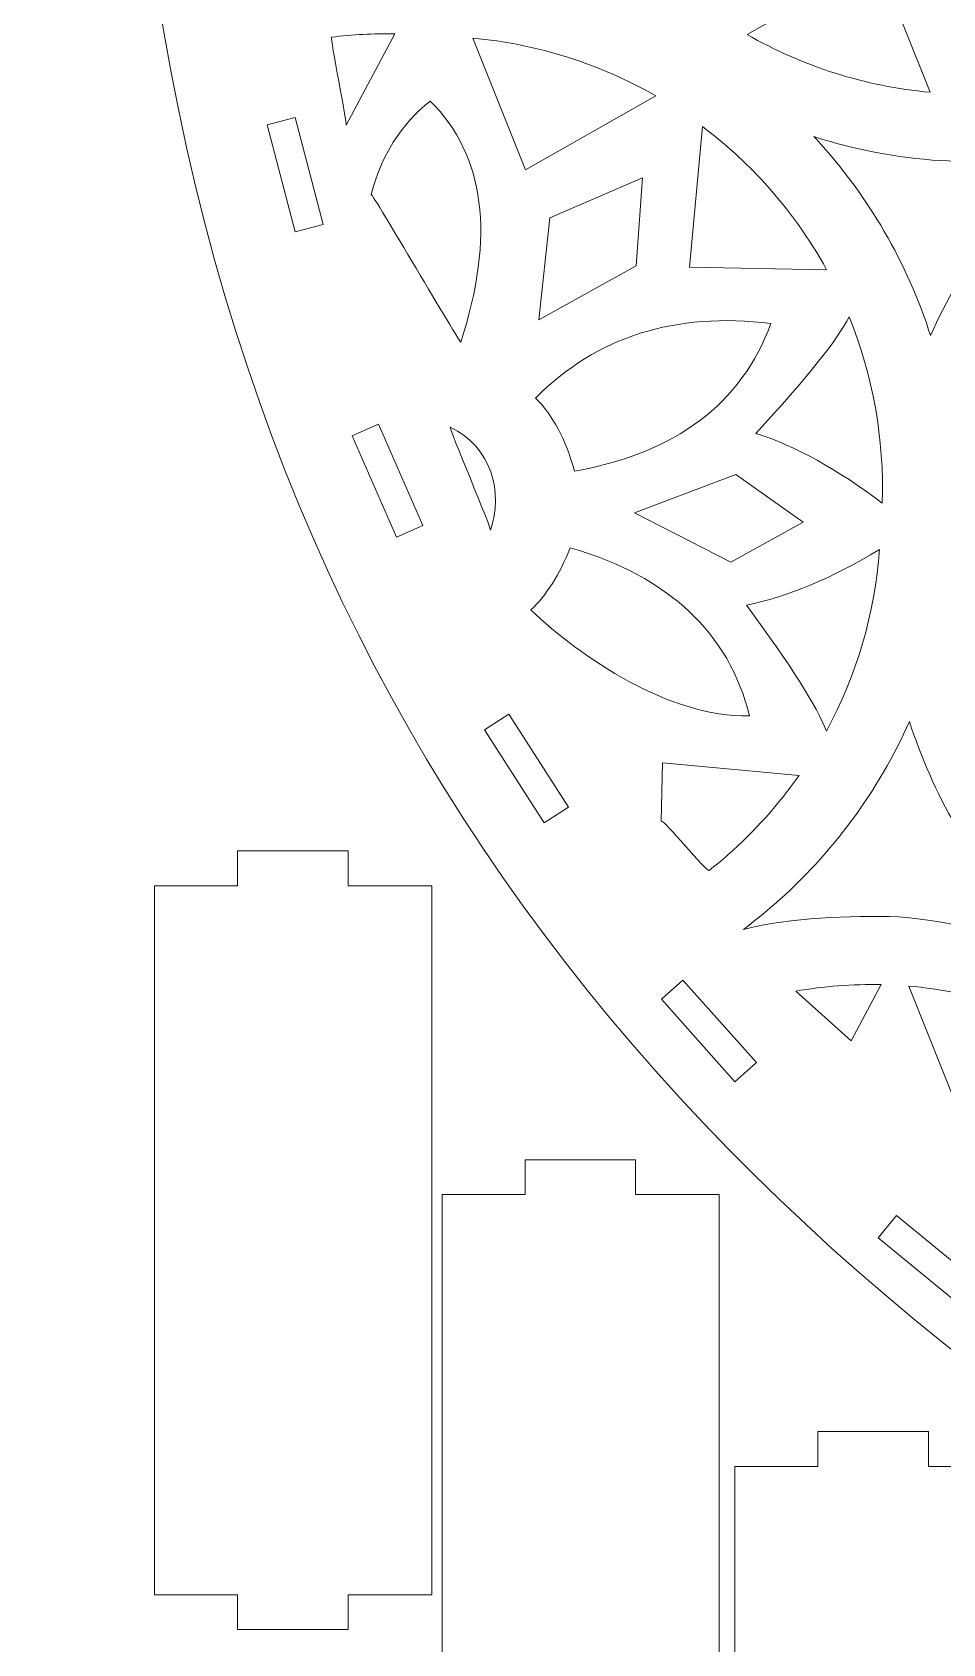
# Model space of a CAD drawing. Header units: inches. Extents: x -31.9 to -12.7, y 37 to 58.3.
# Drawn here: x -31.93 to -29.05, y 40.6 to 45.69 of the extents above; entities that cross this region are included whole.
import ezdxf

# ---------------------------------------------------------------- set-up
doc = ezdxf.new("R2010")
doc.units = ezdxf.units.IN
doc.header["$MEASUREMENT"] = 0
doc.layers.add('Layer 1', color=7, linetype='Continuous')

msp = doc.modelspace()

# ---------------------------------------------------------------- linework, layer by layer
at = {"layer": 'Layer 1', "color": 1, "lineweight": 20}
for points, knots in [([(-25.9559, 53.1147), (-29.8494, 52.5202), (-31.9297, 48.6186), (-31.5521, 45.9322), (-31.5521, 45.9322), (-31.1745, 43.2458), (-29.5653, 41.5432), (-27.0747, 40.3191), (-27.0747, 40.3191), (-27.0747, 40.3191), (-27.0441, 39.4683), (-27.0441, 39.4683), (-27.0441, 39.4683), (-27.0971, 39.0787), (-27.2931, 38.8678), (-27.6367, 38.8416), (-27.6367, 38.8416), (-28.0154, 38.9616), (-28.2391, 38.8942), (-28.1817, 38.4873), (-28.1817, 38.4873), (-28.1817, 38.4873), (-28.2498, 37.6426), (-28.2498, 37.6426), (-28.2498, 37.6426), (-28.298, 37.5337), (-28.3833, 37.4881), (-28.5223, 37.5336), (-28.5223, 37.5336), (-28.6574, 37.4519), (-28.6495, 37.2032), (-28.2635, 37.1658), (-28.2635, 37.1658), (-28.2635, 37.1658), (-27.4957, 37.1697), (-27.4957, 37.1697), (-27.4957, 37.1697), (-27.076, 38.0108), (-25.8653, 38.6187), (-24.4369, 38.6187), (-24.4369, 38.6187), (-23.0101, 38.6187), (-21.8005, 38.0122), (-21.3794, 37.1726), (-21.3794, 37.1726), (-21.3794, 37.1726), (-20.6798, 37.1658), (-20.6798, 37.1658), (-20.6798, 37.1658), (-20.2938, 37.2032), (-20.2858, 37.4519), (-20.4209, 37.5336), (-20.4209, 37.5336), (-20.5599, 37.4881), (-20.6452, 37.5337), (-20.6934, 37.6426), (-20.6934, 37.6426), (-20.6934, 37.6426), (-20.7615, 38.4873), (-20.7615, 38.4873), (-20.7615, 38.4873), (-20.7042, 38.8942), (-20.9278, 38.9616), (-21.3065, 38.8416), (-21.3065, 38.8416), (-21.6502, 38.8678), (-21.8461, 39.0787), (-21.8991, 39.4683), (-21.8991, 39.4683), (-21.8991, 39.4683), (-21.8594, 40.6551), (-21.8594, 40.6551), (-21.8594, 40.6551), (-20.2534, 41.3862), (-18.9994, 42.6679), (-18.344, 44.2135), (-18.344, 44.2135), (-18.7663, 43.9401), (-19.227, 43.7186), (-19.7183, 43.5588), (-19.7183, 43.5588), (-20.1065, 43.4325), (-20.5136, 43.3448), (-20.9359, 43.3006), (-20.9359, 43.3006), (-24.1812, 42.9608), (-27.0876, 45.3161), (-27.4274, 48.5615), (-27.4274, 48.5615), (-27.6081, 50.2865), (-27.0272, 51.9158), (-25.9559, 53.1147)], [0, 0, 0, 0, 0.041667, 0.041667, 0.041667, 0.041667, 0.083333, 0.083333, 0.083333, 0.083333, 0.125, 0.125, 0.125, 0.125, 0.166667, 0.166667, 0.166667, 0.166667, 0.208333, 0.208333, 0.208333, 0.208333, 0.25, 0.25, 0.25, 0.25, 0.291667, 0.291667, 0.291667, 0.291667, 0.333333, 0.333333, 0.333333, 0.333333, 0.375, 0.375, 0.375, 0.375, 0.416667, 0.416667, 0.416667, 0.416667, 0.458333, 0.458333, 0.458333, 0.458333, 0.5, 0.5, 0.5, 0.5, 0.541667, 0.541667, 0.541667, 0.541667, 0.583333, 0.583333, 0.583333, 0.583333, 0.625, 0.625, 0.625, 0.625, 0.666667, 0.666667, 0.666667, 0.666667, 0.708333, 0.708333, 0.708333, 0.708333, 0.75, 0.75, 0.75, 0.75, 0.791667, 0.791667, 0.791667, 0.791667, 0.833333, 0.833333, 0.833333, 0.833333, 0.875, 0.875, 0.875, 0.875, 0.916667, 0.916667, 0.916667, 0.916667, 1, 1, 1, 1]), ([(-29.2599, 45.9148), (-29.2599, 45.9148), (-29.6713, 45.6808), (-29.6713, 45.6808), (-29.6713, 45.6808), (-29.495, 45.5799), (-29.298, 45.5173), (-29.0934, 45.4987), (-29.0934, 45.4987), (-29.0934, 45.4987), (-29.2599, 45.9148), (-29.2599, 45.9148)], [0, 0, 0, 0, 0.25, 0.25, 0.25, 0.25, 0.5, 0.5, 0.5, 0.5, 1, 1, 1, 1]), ([(-30.9378, 45.3945), (-30.933, 45.3952), (-30.9893, 45.672), (-30.9844, 45.6726), (-30.9844, 45.6726), (-30.9182, 45.6807), (-30.8512, 45.6843), (-30.7839, 45.683), (-30.7839, 45.683), (-30.7839, 45.683), (-30.9378, 45.3945), (-30.9378, 45.3945)], [0, 0, 0, 0, 0.25, 0.25, 0.25, 0.25, 0.5, 0.5, 0.5, 0.5, 1, 1, 1, 1]), ([(-29.9601, 45.4875), (-30.1364, 45.5883), (-30.3333, 45.651), (-30.5379, 45.6696), (-30.5379, 45.6696), (-30.5379, 45.6696), (-30.3714, 45.2534), (-30.3714, 45.2534), (-30.3714, 45.2534), (-30.3714, 45.2534), (-29.9601, 45.4875), (-29.9601, 45.4875)], [0, 0, 0, 0, 0.25, 0.25, 0.25, 0.25, 0.5, 0.5, 0.5, 0.5, 1, 1, 1, 1]), ([(-30.8585, 45.1761), (-30.8282, 45.298), (-30.7661, 45.3962), (-30.6722, 45.4708), (-30.6722, 45.4708), (-30.4992, 45.2995), (-30.4671, 45.0459), (-30.5757, 44.7098), (-30.5757, 44.7098), (-30.5775, 44.7041), (-30.8566, 45.1819), (-30.8585, 45.1761)], [0, 0, 0, 0, 0.25, 0.25, 0.25, 0.25, 0.5, 0.5, 0.5, 0.5, 1, 1, 1, 1]), ([(-31.1874, 45.3959), (-31.1874, 45.3959), (-31.0991, 45.0582), (-31.0991, 45.0582), (-31.0991, 45.0582), (-31.0991, 45.0582), (-31.011, 45.0815), (-31.011, 45.0815), (-31.011, 45.0815), (-31.011, 45.0815), (-31.0993, 45.4191), (-31.0993, 45.4191), (-31.0993, 45.4191), (-31.0993, 45.4191), (-31.1874, 45.3959), (-31.1874, 45.3959)], [0, 0, 0, 0, 0.2, 0.2, 0.2, 0.2, 0.4, 0.4, 0.4, 0.4, 0.6, 0.6, 0.6, 0.6, 1, 1, 1, 1]), ([(-29.6157, 45.2116), (-29.6761, 45.2778), (-29.7422, 45.3376), (-29.8127, 45.3906), (-29.8127, 45.3906), (-29.8127, 45.3906), (-29.8535, 44.9462), (-29.8535, 44.9462), (-29.8535, 44.9462), (-29.8535, 44.9462), (-29.4201, 44.9383), (-29.4201, 44.9383), (-29.4201, 44.9383), (-29.4738, 45.036), (-29.5393, 45.1278), (-29.6157, 45.2116)], [0, 0, 0, 0, 0.2, 0.2, 0.2, 0.2, 0.4, 0.4, 0.4, 0.4, 0.6, 0.6, 0.6, 0.6, 1, 1, 1, 1]), ([(-29.0617, 45.2829), (-28.9252, 45.277), (-28.7895, 45.2879), (-28.6575, 45.3148), (-28.6575, 45.3148), (-28.6575, 45.3148), (-28.665, 45.3084), (-28.665, 45.3084), (-28.665, 45.3084), (-28.8495, 45.1475), (-28.9943, 44.9499), (-29.0919, 44.7308), (-29.0919, 44.7308), (-29.1651, 44.9592), (-29.2875, 45.1715), (-29.4534, 45.3515), (-29.4534, 45.3515), (-29.4534, 45.3515), (-29.4601, 45.3586), (-29.4601, 45.3586), (-29.4601, 45.3586), (-29.3318, 45.3176), (-29.1981, 45.2919), (-29.0617, 45.2829)], [0, 0, 0, 0, 0.142857, 0.142857, 0.142857, 0.142857, 0.285714, 0.285714, 0.285714, 0.285714, 0.428571, 0.428571, 0.428571, 0.428571, 0.571429, 0.571429, 0.571429, 0.571429, 0.714286, 0.714286, 0.714286, 0.714286, 1, 1, 1, 1]), ([(-30.0013, 45.2289), (-30.0013, 45.2289), (-30.2945, 45.1018), (-30.2945, 45.1018), (-30.2945, 45.1018), (-30.2945, 45.1018), (-30.3294, 44.78), (-30.3294, 44.78), (-30.3294, 44.78), (-30.3294, 44.78), (-30.0223, 44.9511), (-30.0223, 44.9511), (-30.0223, 44.9511), (-30.0223, 44.9511), (-30.0013, 45.2289), (-30.0013, 45.2289)], [0, 0, 0, 0, 0.2, 0.2, 0.2, 0.2, 0.4, 0.4, 0.4, 0.4, 0.6, 0.6, 0.6, 0.6, 1, 1, 1, 1]), ([(-29.5959, 44.7688), (-29.8984, 44.8057), (-30.1465, 44.7273), (-30.34, 44.5334), (-30.34, 44.5334), (-30.2859, 44.4808), (-30.2448, 44.4038), (-30.2168, 44.3026), (-30.2168, 44.3026), (-29.8967, 44.3592), (-29.6898, 44.5145), (-29.5959, 44.7688)], [0, 0, 0, 0, 0.25, 0.25, 0.25, 0.25, 0.5, 0.5, 0.5, 0.5, 1, 1, 1, 1]), ([(-29.2447, 44.2018), (-29.2375, 44.4046), (-29.2738, 44.6048), (-29.3492, 44.7898), (-29.3492, 44.7898), (-29.385, 44.7186), (-29.4832, 44.5959), (-29.6437, 44.4216), (-29.6437, 44.4216), (-29.519, 44.3822), (-29.386, 44.3089), (-29.2447, 44.2018)], [0, 0, 0, 0, 0.25, 0.25, 0.25, 0.25, 0.5, 0.5, 0.5, 0.5, 1, 1, 1, 1]), ([(-30.9191, 44.414), (-30.9191, 44.414), (-30.7791, 44.0944), (-30.7791, 44.0944), (-30.7791, 44.0944), (-30.7791, 44.0944), (-30.6957, 44.1311), (-30.6957, 44.1311), (-30.6957, 44.1311), (-30.6957, 44.1311), (-30.8357, 44.4507), (-30.8357, 44.4507), (-30.8357, 44.4507), (-30.8357, 44.4507), (-30.9191, 44.414), (-30.9191, 44.414)], [0, 0, 0, 0, 0.2, 0.2, 0.2, 0.2, 0.4, 0.4, 0.4, 0.4, 0.6, 0.6, 0.6, 0.6, 1, 1, 1, 1]), ([(-30.4824, 44.1163), (-30.4749, 44.1136), (-30.6161, 44.4442), (-30.6091, 44.441), (-30.6091, 44.441), (-30.4799, 44.3811), (-30.4398, 44.2339), (-30.4824, 44.1163)], [0, 0, 0, 0, 0.333333, 0.333333, 0.333333, 0.333333, 1, 1, 1, 1]), ([(-29.7072, 44.2921), (-29.7072, 44.2921), (-30.0274, 44.1709), (-30.0274, 44.1709), (-30.0274, 44.1709), (-30.0274, 44.1709), (-29.7223, 44.0155), (-29.7223, 44.0155), (-29.7223, 44.0155), (-29.7223, 44.0155), (-29.4943, 44.1418), (-29.4943, 44.1418), (-29.4943, 44.1418), (-29.4943, 44.1418), (-29.7072, 44.2921), (-29.7072, 44.2921)], [0, 0, 0, 0, 0.2, 0.2, 0.2, 0.2, 0.4, 0.4, 0.4, 0.4, 0.6, 0.6, 0.6, 0.6, 1, 1, 1, 1]), ([(-30.3546, 43.8645), (-30.3053, 43.9106), (-30.2638, 43.976), (-30.23, 44.0606), (-30.23, 44.0606), (-29.918, 43.9696), (-29.7292, 43.7926), (-29.6636, 43.5296), (-29.6636, 43.5296), (-29.9215, 43.5264), (-30.1923, 43.7119), (-30.3546, 43.8645)], [0, 0, 0, 0, 0.25, 0.25, 0.25, 0.25, 0.5, 0.5, 0.5, 0.5, 1, 1, 1, 1]), ([(-29.2528, 44.0549), (-29.4049, 43.9638), (-29.545, 43.9054), (-29.6733, 43.8799), (-29.6733, 43.8799), (-29.5328, 43.6892), (-29.4486, 43.5565), (-29.4208, 43.4818), (-29.4208, 43.4818), (-29.3256, 43.6574), (-29.2677, 43.8526), (-29.2528, 44.0549)], [0, 0, 0, 0, 0.25, 0.25, 0.25, 0.25, 0.5, 0.5, 0.5, 0.5, 1, 1, 1, 1]), ([(-30.5005, 43.4862), (-30.5005, 43.4862), (-30.3123, 43.1924), (-30.3123, 43.1924), (-30.3123, 43.1924), (-30.3123, 43.1924), (-30.2356, 43.2417), (-30.2356, 43.2417), (-30.2356, 43.2417), (-30.2356, 43.2417), (-30.4239, 43.5355), (-30.4239, 43.5355), (-30.4239, 43.5355), (-30.4239, 43.5355), (-30.5005, 43.4862), (-30.5005, 43.4862)], [0, 0, 0, 0, 0.2, 0.2, 0.2, 0.2, 0.4, 0.4, 0.4, 0.4, 0.6, 0.6, 0.6, 0.6, 1, 1, 1, 1]), ([(-29.6831, 42.856), (-29.6497, 42.8809), (-29.6172, 42.9072), (-29.5855, 42.9348), (-29.5855, 42.9348), (-29.401, 43.0957), (-29.2562, 43.2934), (-29.1586, 43.5125), (-29.1586, 43.5125), (-29.0853, 43.284), (-28.963, 43.0717), (-28.7971, 42.8917), (-28.7971, 42.8917), (-28.7567, 42.8478), (-28.7141, 42.8063), (-28.6697, 42.7674), (-28.6697, 42.7674), (-28.8361, 42.8356), (-29.0129, 42.8786), (-29.1923, 42.896), (-29.1923, 42.896), (-29.3532, 42.898), (-29.5274, 42.8953), (-29.6831, 42.856)], [0, 0, 0, 0, 0.142857, 0.142857, 0.142857, 0.142857, 0.285714, 0.285714, 0.285714, 0.285714, 0.428571, 0.428571, 0.428571, 0.428571, 0.571429, 0.571429, 0.571429, 0.571429, 0.714286, 0.714286, 0.714286, 0.714286, 1, 1, 1, 1]), ([(-29.9423, 43.1975), (-29.9423, 43.1975), (-29.9391, 43.3813), (-29.9391, 43.3813), (-29.9391, 43.3813), (-29.9391, 43.3813), (-29.5074, 43.3419), (-29.5074, 43.3419), (-29.5074, 43.3419), (-29.5714, 43.2507), (-29.6465, 43.1665), (-29.7317, 43.0916), (-29.7317, 43.0916), (-29.7511, 43.0745), (-29.771, 43.0579), (-29.7913, 43.0419), (-29.7913, 43.0419), (-29.7991, 43.0358), (-29.9344, 43.2035), (-29.9423, 43.1975)], [0, 0, 0, 0, 0.166667, 0.166667, 0.166667, 0.166667, 0.333333, 0.333333, 0.333333, 0.333333, 0.5, 0.5, 0.5, 0.5, 0.666667, 0.666667, 0.666667, 0.666667, 1, 1, 1, 1]), ([(-30.6675, 42.9934), (-30.6675, 42.9934), (-30.9318, 42.9934), (-30.9318, 42.9934), (-30.9318, 42.9934), (-30.9318, 42.9934), (-30.9318, 43.1036), (-30.9318, 43.1036), (-30.9318, 43.1036), (-30.9318, 43.1036), (-30.9318, 43.1036), (-30.9318, 43.1036), (-30.9318, 43.1036), (-30.9318, 43.1036), (-31.2808, 43.1036), (-31.2808, 43.1036), (-31.2808, 43.1036), (-31.2808, 43.1036), (-31.2808, 42.9934), (-31.2808, 42.9934), (-31.2808, 42.9934), (-31.2808, 42.9934), (-31.543, 42.9934), (-31.543, 42.9934), (-31.543, 42.9934), (-31.543, 42.9934), (-31.543, 40.7554), (-31.543, 40.7554), (-31.543, 40.7554), (-31.543, 40.7554), (-31.2808, 40.7554), (-31.2808, 40.7554), (-31.2808, 40.7554), (-31.2808, 40.7554), (-31.2808, 40.6452), (-31.2808, 40.6452), (-31.2808, 40.6452), (-31.2808, 40.6452), (-30.9318, 40.6452), (-30.9318, 40.6452), (-30.9318, 40.6452), (-30.9318, 40.6452), (-30.9318, 40.7554), (-30.9318, 40.7554), (-30.9318, 40.7554), (-30.9318, 40.7554), (-30.6675, 40.7554), (-30.6675, 40.7554), (-30.6675, 40.7554), (-30.6675, 40.7554), (-30.6675, 42.9934), (-30.6675, 42.9934)], [0, 0, 0, 0, 0.071429, 0.071429, 0.071429, 0.071429, 0.142857, 0.142857, 0.142857, 0.142857, 0.214286, 0.214286, 0.214286, 0.214286, 0.285714, 0.285714, 0.285714, 0.285714, 0.357143, 0.357143, 0.357143, 0.357143, 0.428571, 0.428571, 0.428571, 0.428571, 0.5, 0.5, 0.5, 0.5, 0.571429, 0.571429, 0.571429, 0.571429, 0.642857, 0.642857, 0.642857, 0.642857, 0.714286, 0.714286, 0.714286, 0.714286, 0.785714, 0.785714, 0.785714, 0.785714, 0.857143, 0.857143, 0.857143, 0.857143, 1, 1, 1, 1]), ([(-29.942, 42.6354), (-29.942, 42.6354), (-29.7101, 42.3746), (-29.7101, 42.3746), (-29.7101, 42.3746), (-29.7101, 42.3746), (-29.6421, 42.4353), (-29.6421, 42.4353), (-29.6421, 42.4353), (-29.6421, 42.4353), (-29.874, 42.696), (-29.874, 42.696), (-29.874, 42.696), (-29.874, 42.696), (-29.942, 42.6354), (-29.942, 42.6354)], [0, 0, 0, 0, 0.2, 0.2, 0.2, 0.2, 0.4, 0.4, 0.4, 0.4, 0.6, 0.6, 0.6, 0.6, 1, 1, 1, 1]), ([(-29.5179, 42.6609), (-29.4291, 42.6763), (-29.3385, 42.6834), (-29.2474, 42.6817), (-29.2474, 42.6817), (-29.2474, 42.6817), (-29.3423, 42.5038), (-29.3423, 42.5038), (-29.3423, 42.5038), (-29.3423, 42.5038), (-29.5179, 42.6609), (-29.5179, 42.6609)], [0, 0, 0, 0, 0.25, 0.25, 0.25, 0.25, 0.5, 0.5, 0.5, 0.5, 1, 1, 1, 1]), ([(-29.1608, 42.677), (-28.9561, 42.6584), (-28.7592, 42.5957), (-28.5829, 42.4949), (-28.5829, 42.4949), (-28.5829, 42.4949), (-28.9942, 42.2608), (-28.9942, 42.2608), (-28.9942, 42.2608), (-28.9942, 42.2608), (-29.1608, 42.677), (-29.1608, 42.677)], [0, 0, 0, 0, 0.25, 0.25, 0.25, 0.25, 0.5, 0.5, 0.5, 0.5, 1, 1, 1, 1]), ([(-29.7591, 42.0184), (-29.7591, 42.0184), (-30.0235, 42.0184), (-30.0235, 42.0184), (-30.0235, 42.0184), (-30.0235, 42.0184), (-30.0235, 42.1286), (-30.0235, 42.1286), (-30.0235, 42.1286), (-30.0235, 42.1286), (-30.0235, 42.1286), (-30.0235, 42.1286), (-30.0235, 42.1286), (-30.0235, 42.1286), (-30.3724, 42.1286), (-30.3724, 42.1286), (-30.3724, 42.1286), (-30.3724, 42.1286), (-30.3724, 42.0184), (-30.3724, 42.0184), (-30.3724, 42.0184), (-30.3724, 42.0184), (-30.6347, 42.0184), (-30.6347, 42.0184), (-30.6347, 42.0184), (-30.6347, 42.0184), (-30.6347, 39.7804), (-30.6347, 39.7804), (-30.6347, 39.7804), (-30.6347, 39.7804), (-30.3724, 39.7804), (-30.3724, 39.7804), (-30.3724, 39.7804), (-30.3724, 39.7804), (-30.3724, 39.6702), (-30.3724, 39.6702), (-30.3724, 39.6702), (-30.3724, 39.6702), (-30.0235, 39.6702), (-30.0235, 39.6702), (-30.0235, 39.6702), (-30.0235, 39.6702), (-30.0235, 39.7804), (-30.0235, 39.7804), (-30.0235, 39.7804), (-30.0235, 39.7804), (-29.7591, 39.7804), (-29.7591, 39.7804), (-29.7591, 39.7804), (-29.7591, 39.7804), (-29.7591, 42.0184), (-29.7591, 42.0184)], [0, 0, 0, 0, 0.071429, 0.071429, 0.071429, 0.071429, 0.142857, 0.142857, 0.142857, 0.142857, 0.214286, 0.214286, 0.214286, 0.214286, 0.285714, 0.285714, 0.285714, 0.285714, 0.357143, 0.357143, 0.357143, 0.357143, 0.428571, 0.428571, 0.428571, 0.428571, 0.5, 0.5, 0.5, 0.5, 0.571429, 0.571429, 0.571429, 0.571429, 0.642857, 0.642857, 0.642857, 0.642857, 0.714286, 0.714286, 0.714286, 0.714286, 0.785714, 0.785714, 0.785714, 0.785714, 0.857143, 0.857143, 0.857143, 0.857143, 1, 1, 1, 1]), ([(-29.2572, 41.8823), (-29.2572, 41.8823), (-28.9873, 41.6611), (-28.9873, 41.6611), (-28.9873, 41.6611), (-28.9873, 41.6611), (-28.9297, 41.7316), (-28.9297, 41.7316), (-28.9297, 41.7316), (-28.9297, 41.7316), (-29.1996, 41.9529), (-29.1996, 41.9529), (-29.1996, 41.9529), (-29.1996, 41.9529), (-29.2572, 41.8823), (-29.2572, 41.8823)], [0, 0, 0, 0, 0.2, 0.2, 0.2, 0.2, 0.4, 0.4, 0.4, 0.4, 0.6, 0.6, 0.6, 0.6, 1, 1, 1, 1]), ([(-28.8341, 41.1601), (-28.8341, 41.1601), (-29.0985, 41.1601), (-29.0985, 41.1601), (-29.0985, 41.1601), (-29.0985, 41.1601), (-29.0985, 41.2703), (-29.0985, 41.2703), (-29.0985, 41.2703), (-29.0985, 41.2703), (-29.0985, 41.2703), (-29.0985, 41.2703), (-29.0985, 41.2703), (-29.0985, 41.2703), (-29.4474, 41.2703), (-29.4474, 41.2703), (-29.4474, 41.2703), (-29.4474, 41.2703), (-29.4474, 41.1601), (-29.4474, 41.1601), (-29.4474, 41.1601), (-29.4474, 41.1601), (-29.7097, 41.1601), (-29.7097, 41.1601), (-29.7097, 41.1601), (-29.7097, 41.1601), (-29.7097, 38.9221), (-29.7097, 38.9221), (-29.7097, 38.9221), (-29.7097, 38.9221), (-29.4474, 38.9221), (-29.4474, 38.9221), (-29.4474, 38.9221), (-29.4474, 38.9221), (-29.4474, 38.8119), (-29.4474, 38.8119), (-29.4474, 38.8119), (-29.4474, 38.8119), (-29.0985, 38.8119), (-29.0985, 38.8119), (-29.0985, 38.8119), (-29.0985, 38.8119), (-29.0985, 38.9221), (-29.0985, 38.9221), (-29.0985, 38.9221), (-29.0985, 38.9221), (-28.8341, 38.9221), (-28.8341, 38.9221), (-28.8341, 38.9221), (-28.8341, 38.9221), (-28.8341, 41.1601), (-28.8341, 41.1601)], [0, 0, 0, 0, 0.071429, 0.071429, 0.071429, 0.071429, 0.142857, 0.142857, 0.142857, 0.142857, 0.214286, 0.214286, 0.214286, 0.214286, 0.285714, 0.285714, 0.285714, 0.285714, 0.357143, 0.357143, 0.357143, 0.357143, 0.428571, 0.428571, 0.428571, 0.428571, 0.5, 0.5, 0.5, 0.5, 0.571429, 0.571429, 0.571429, 0.571429, 0.642857, 0.642857, 0.642857, 0.642857, 0.714286, 0.714286, 0.714286, 0.714286, 0.785714, 0.785714, 0.785714, 0.785714, 0.857143, 0.857143, 0.857143, 0.857143, 1, 1, 1, 1])]:
    msp.add_open_spline(points, degree=3, knots=knots, dxfattribs=at)

doc.saveas('drawing.dxf')
